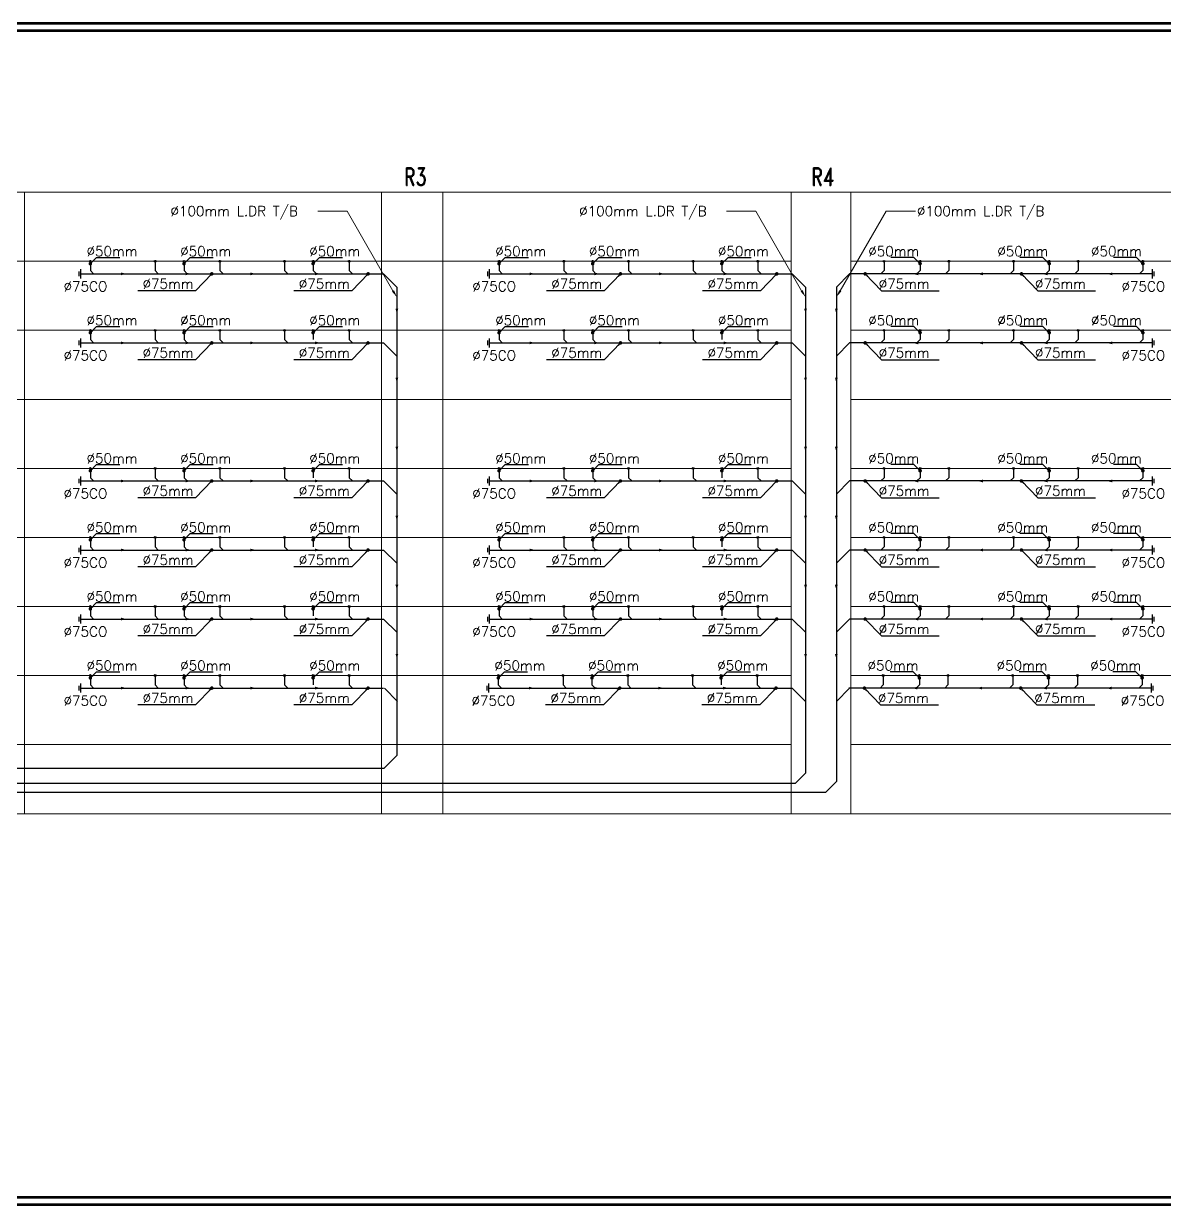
# Model space of a CAD drawing. Extents: x 787 to 1019, y 199 to 803.
# Drawn here: x 860.8 to 925.3, y 273.6 to 340.3 of the extents above; entities that cross this region are included whole.
import ezdxf

# ---------------------------------------------------------------- set-up
doc = ezdxf.new("R2010")
doc.units = 0
doc.header["$MEASUREMENT"] = 0
doc.linetypes.add('DASHED2', pattern=[0.375, 0.25, -0.125])
doc.layers.get('0').update_dxf_attribs({"color": 252, "linetype": 'CONTINUOUS', "lineweight": 30})
for name, color, linetype, lineweight in [('FIX', 47, 'CONTINUOUS', 0), ('P-LINE', 5, 'CONTINUOUS', 20), ('P-TEXT', 1, 'CONTINUOUS', 25), ('UG-BORDER', 20, 'CONTINUOUS', 80)]:
    doc.layers.add(name, color=color, linetype=linetype, lineweight=lineweight)
for name, color, linetype in [('LAB-DR', 2, 'CONTINUOUS'), ('P-WASTE', 180, 'DASHED2'), ('PLUM', 2, 'CONTINUOUS')]:
    doc.layers.add(name, color=color, linetype=linetype)
doc.styles.add('ROM', font='romans.shx', dxfattribs={"height": 3})
doc.styles.add('ROMANC', font='romand.shx')
doc.dimstyles.get("Standard").update_dxf_attribs({"dimtxt": 0.12, "dimasz": 0.05, "dimexe": 0.18, "dimexo": 0.0625, "dimgap": 0.09, "dimtad": 0, "dimtih": 1, "dimtoh": 1, "dimzin": 0, "dimdsep": 46, "dimtxsty": 'Standard', "dimblk": 'DOT', "dimcen": 0.09, "dimadec": 0, "dimazin": 0, "dimtfac": 1, "dimtofl": 0, "dimtmove": 0, "dimatfit": 3, "dimldrblk": 'DOT', "dimfxl": 1, "dimtolj": 1, "dimtzin": 0, "dimarcsym": 0})

# ---------------------------------------------------------------- blocks, each defined once
blk = doc.blocks.new('_Dot')
at = {"color": 0, "linetype": 'ByBlock', "lineweight": -2}
blk.add_line((-0.5, 0), (-1, 0), dxfattribs=at)
at = {"color": 0, "linetype": 'ByBlock', "const_width": 0.5}
blk.add_lwpolyline([(-0.25, 0, 1), (0.25, 0, 1)], format="xyb", close=True, dxfattribs=at)
blk = doc.blocks.new('A$C558C4227')
at = {"layer": 'PLUM'}
for p, q in [((0.092, 0), (-0.092, 0)), ((0.046, -0.033), (-0.046, -0.033))]:
    blk.add_line(p, q, dxfattribs=at)

msp = doc.modelspace()

# ---------------------------------------------------------------- linework, layer by layer
at = {"layer": 'FIX', "linetype": 'Continuous'}
for p, q in [((989.369, 330.824), (787.378, 330.824)), ((860.878, 330.824), (860.878, 295.714)), ((881.053, 330.824), (881.053, 295.714)), ((884.521, 330.824), (884.521, 295.714)), ((904.184, 330.824), (904.184, 295.714)), ((907.568, 330.824), (907.568, 295.714)), ((881.053, 326.924), (851.136, 326.924)), ((904.184, 326.924), (863.241, 326.924)), ((969.367, 326.924), (907.568, 326.924)), ((881.053, 323.024), (851.136, 323.024)), ((904.184, 323.024), (863.241, 323.024)), ((969.367, 323.024), (907.568, 323.024)), ((881.053, 319.124), (851.136, 319.124)), ((904.184, 319.124), (863.241, 319.124)), ((969.367, 319.124), (907.568, 319.124)), ((881.053, 315.224), (851.136, 315.224)), ((904.184, 315.224), (863.241, 315.224)), ((969.367, 315.224), (907.568, 315.224)), ((881.053, 311.324), (851.136, 311.324)), ((904.184, 311.324), (863.241, 311.324)), ((969.367, 311.324), (907.568, 311.324)), ((881.053, 307.424), (851.136, 307.424)), ((904.184, 307.424), (863.241, 307.424)), ((969.367, 307.424), (907.568, 307.424)), ((881.053, 303.524), (851.136, 303.524)), ((904.184, 303.524), (863.241, 303.524)), ((969.367, 303.524), (907.568, 303.524)), ((881.053, 299.624), (851.136, 299.624)), ((904.184, 299.624), (863.241, 299.624)), ((969.367, 299.624), (907.568, 299.624)), ((969.367, 295.714), (810.593, 295.714))]:
    msp.add_line(p, q, dxfattribs=at)
at = {"layer": 'LAB-DR', "linetype": 'Continuous'}
for p, q in [((864.601, 326.874), (864.601, 326.396)), ((868.257, 326.924), (868.257, 326.396)), ((869.892, 326.874), (869.892, 326.396)), ((871.913, 326.924), (871.913, 326.396)), ((875.569, 326.924), (875.569, 326.396)), ((877.185, 326.874), (877.185, 326.396)), ((879.225, 326.924), (879.225, 326.396)), ((887.69, 326.874), (887.69, 326.396)), ((891.346, 326.924), (891.346, 326.396)), ((892.981, 326.874), (892.981, 326.396)), ((895.002, 326.924), (895.002, 326.396)), ((898.658, 326.924), (898.658, 326.396)), ((900.274, 326.874), (900.274, 326.396)), ((902.314, 326.924), (902.314, 326.396)), ((909.438, 326.924), (909.438, 326.396)), ((911.478, 326.874), (911.478, 326.396)), ((913.094, 326.924), (913.094, 326.396)), ((916.75, 326.924), (916.75, 326.396)), ((918.771, 326.874), (918.771, 326.396)), ((920.406, 326.924), (920.406, 326.396)), ((924.062, 326.874), (924.062, 326.396)), ((864.062, 326.213), (881.169, 326.213)), ((864.601, 326.396), (864.784, 326.213)), ((868.257, 326.396), (868.44, 326.213)), ((869.892, 326.396), (870.075, 326.213)), ((871.913, 326.396), (872.096, 326.213)), ((875.569, 326.396), (875.752, 326.213)), ((877.185, 326.396), (877.368, 326.213)), ((879.225, 326.396), (879.409, 326.213)), ((881.169, 326.213), (881.918, 325.465)), ((887.151, 326.213), (904.258, 326.213)), ((887.69, 326.396), (887.873, 326.213)), ((891.346, 326.396), (891.529, 326.213)), ((892.981, 326.396), (893.164, 326.213)), ((895.002, 326.396), (895.185, 326.213)), ((898.658, 326.396), (898.841, 326.213)), ((900.274, 326.396), (900.457, 326.213)), ((902.314, 326.396), (902.498, 326.213)), ((904.258, 326.213), (905.007, 325.465)), ((907.494, 326.213), (906.745, 325.465)), ((924.601, 326.213), (907.494, 326.213)), ((909.438, 326.396), (909.254, 326.213)), ((911.478, 326.396), (911.295, 326.213)), ((913.094, 326.396), (912.911, 326.213)), ((916.75, 326.396), (916.567, 326.213)), ((918.771, 326.396), (918.588, 326.213)), ((920.406, 326.396), (920.223, 326.213)), ((924.062, 326.396), (923.879, 326.213)), ((881.918, 325.465), (881.918, 299.011)), ((905.007, 325.465), (905.007, 298.009)), ((906.745, 325.465), (906.745, 297.533)), ((864.601, 323.024), (864.601, 322.496)), ((868.257, 323.024), (868.257, 322.496)), ((869.892, 322.974), (869.892, 322.496)), ((871.913, 323.024), (871.913, 322.496)), ((875.569, 323.024), (875.569, 322.496)), ((877.185, 322.974), (877.185, 322.496)), ((879.225, 323.024), (879.225, 322.496)), ((887.69, 323.024), (887.69, 322.496)), ((891.346, 323.024), (891.346, 322.496)), ((892.981, 322.974), (892.981, 322.496)), ((895.002, 323.024), (895.002, 322.496)), ((898.658, 323.024), (898.658, 322.496)), ((900.274, 322.974), (900.274, 322.496)), ((902.314, 323.024), (902.314, 322.496)), ((909.438, 323.024), (909.438, 322.496)), ((911.478, 322.974), (911.478, 322.496)), ((913.094, 323.024), (913.094, 322.496)), ((916.75, 323.024), (916.75, 322.496)), ((918.771, 322.974), (918.771, 322.496)), ((920.406, 323.024), (920.406, 322.496)), ((924.062, 323.024), (924.062, 322.496)), ((864.062, 322.313), (881.169, 322.313)), ((864.601, 322.496), (864.784, 322.313)), ((868.257, 322.496), (868.44, 322.313)), ((869.892, 322.496), (870.075, 322.313)), ((871.913, 322.496), (872.096, 322.313)), ((875.569, 322.496), (875.752, 322.313)), ((879.225, 322.496), (879.409, 322.313)), ((881.169, 322.313), (881.918, 321.565)), ((887.151, 322.313), (904.258, 322.313)), ((887.69, 322.496), (887.873, 322.313)), ((891.346, 322.496), (891.529, 322.313)), ((892.981, 322.496), (893.164, 322.313)), ((895.002, 322.496), (895.185, 322.313)), ((898.658, 322.496), (898.841, 322.313)), ((902.314, 322.496), (902.498, 322.313)), ((904.258, 322.313), (905.007, 321.565)), ((907.494, 322.313), (906.745, 321.565)), ((924.601, 322.313), (907.494, 322.313)), ((909.438, 322.496), (909.254, 322.313)), ((911.478, 322.496), (911.295, 322.313)), ((913.094, 322.496), (912.911, 322.313)), ((916.75, 322.496), (916.567, 322.313)), ((918.771, 322.496), (918.588, 322.313)), ((920.406, 322.496), (920.223, 322.313)), ((924.062, 322.496), (923.879, 322.313)), ((864.601, 315.224), (864.601, 314.696)), ((868.257, 315.224), (868.257, 314.696)), ((869.892, 315.174), (869.892, 314.696)), ((871.913, 315.224), (871.913, 314.696)), ((875.569, 315.224), (875.569, 314.696)), ((877.185, 315.174), (877.185, 314.696)), ((879.225, 315.224), (879.225, 314.696)), ((887.69, 315.224), (887.69, 314.696)), ((891.346, 315.224), (891.346, 314.696)), ((892.981, 315.174), (892.981, 314.696)), ((895.002, 315.224), (895.002, 314.696)), ((898.658, 315.224), (898.658, 314.696)), ((900.274, 315.174), (900.274, 314.696)), ((902.314, 315.224), (902.314, 314.696)), ((909.438, 315.224), (909.438, 314.696)), ((911.478, 315.174), (911.478, 314.696)), ((913.094, 315.224), (913.094, 314.696)), ((916.75, 315.224), (916.75, 314.696)), ((918.771, 315.174), (918.771, 314.696)), ((920.406, 315.224), (920.406, 314.696)), ((924.062, 315.224), (924.062, 314.696)), ((864.062, 314.513), (881.169, 314.513)), ((864.601, 314.696), (864.784, 314.513)), ((868.257, 314.696), (868.44, 314.513)), ((869.892, 314.696), (870.075, 314.513)), ((871.913, 314.696), (872.096, 314.513)), ((875.569, 314.696), (875.752, 314.513)), ((879.225, 314.696), (879.409, 314.513)), ((881.169, 314.513), (881.918, 313.765)), ((887.151, 314.513), (904.258, 314.513)), ((887.69, 314.696), (887.873, 314.513)), ((891.346, 314.696), (891.529, 314.513)), ((892.981, 314.696), (893.164, 314.513)), ((895.002, 314.696), (895.185, 314.513)), ((898.658, 314.696), (898.841, 314.513)), ((902.314, 314.696), (902.498, 314.513)), ((904.258, 314.513), (905.007, 313.765)), ((907.494, 314.513), (906.745, 313.765)), ((924.601, 314.513), (907.494, 314.513)), ((909.438, 314.696), (909.254, 314.513)), ((911.478, 314.696), (911.295, 314.513)), ((913.094, 314.696), (912.911, 314.513)), ((916.75, 314.696), (916.567, 314.513)), ((918.771, 314.696), (918.588, 314.513)), ((920.406, 314.696), (920.223, 314.513)), ((924.062, 314.696), (923.879, 314.513)), ((864.601, 311.324), (864.601, 310.796)), ((868.257, 311.324), (868.257, 310.796)), ((869.892, 311.274), (869.892, 310.796)), ((871.913, 311.324), (871.913, 310.796)), ((875.569, 311.324), (875.569, 310.796)), ((877.185, 311.274), (877.185, 310.796)), ((879.225, 311.324), (879.225, 310.796)), ((887.69, 311.324), (887.69, 310.796)), ((891.346, 311.324), (891.346, 310.796)), ((892.981, 311.274), (892.981, 310.796)), ((895.002, 311.324), (895.002, 310.796)), ((898.658, 311.324), (898.658, 310.796)), ((900.274, 311.274), (900.274, 310.796)), ((902.314, 311.324), (902.314, 310.796)), ((909.438, 311.324), (909.438, 310.796)), ((911.478, 311.274), (911.478, 310.796)), ((913.094, 311.324), (913.094, 310.796)), ((916.75, 311.324), (916.75, 310.796)), ((918.771, 311.274), (918.771, 310.796)), ((920.406, 311.324), (920.406, 310.796)), ((924.062, 311.324), (924.062, 310.796)), ((864.062, 310.613), (881.169, 310.613)), ((864.601, 310.796), (864.784, 310.613)), ((868.257, 310.796), (868.44, 310.613)), ((869.892, 310.796), (870.075, 310.613)), ((871.913, 310.796), (872.096, 310.613)), ((875.569, 310.796), (875.752, 310.613)), ((879.225, 310.796), (879.409, 310.613)), ((881.169, 310.613), (881.918, 309.865)), ((887.151, 310.613), (904.258, 310.613)), ((887.69, 310.796), (887.873, 310.613)), ((891.346, 310.796), (891.529, 310.613)), ((892.981, 310.796), (893.164, 310.613)), ((895.002, 310.796), (895.185, 310.613)), ((898.658, 310.796), (898.841, 310.613)), ((902.314, 310.796), (902.498, 310.613)), ((904.258, 310.613), (905.007, 309.865)), ((907.494, 310.613), (906.745, 309.865)), ((924.601, 310.613), (907.494, 310.613)), ((909.438, 310.796), (909.254, 310.613)), ((911.478, 310.796), (911.295, 310.613)), ((913.094, 310.796), (912.911, 310.613)), ((916.75, 310.796), (916.567, 310.613)), ((918.771, 310.796), (918.588, 310.613)), ((920.406, 310.796), (920.223, 310.613)), ((924.062, 310.796), (923.879, 310.613)), ((864.601, 307.424), (864.601, 306.896)), ((864.601, 306.896), (864.784, 306.713)), ((868.257, 307.424), (868.257, 306.896)), ((868.257, 306.896), (868.44, 306.713)), ((869.892, 307.374), (869.892, 306.896)), ((869.892, 306.896), (870.075, 306.713)), ((871.913, 307.424), (871.913, 306.896)), ((871.913, 306.896), (872.096, 306.713)), ((875.569, 307.424), (875.569, 306.896)), ((875.569, 306.896), (875.752, 306.713)), ((877.185, 307.374), (877.185, 306.896)), ((879.225, 307.424), (879.225, 306.896)), ((879.225, 306.896), (879.409, 306.713)), ((887.69, 307.424), (887.69, 306.896)), ((887.69, 306.896), (887.873, 306.713)), ((891.346, 307.424), (891.346, 306.896)), ((891.346, 306.896), (891.529, 306.713)), ((892.981, 307.374), (892.981, 306.896)), ((892.981, 306.896), (893.164, 306.713)), ((895.002, 307.424), (895.002, 306.896)), ((895.002, 306.896), (895.185, 306.713)), ((898.658, 307.424), (898.658, 306.896)), ((898.658, 306.896), (898.841, 306.713)), ((900.274, 307.374), (900.274, 306.896)), ((902.314, 307.424), (902.314, 306.896)), ((902.314, 306.896), (902.498, 306.713)), ((909.438, 306.896), (909.254, 306.713)), ((909.438, 307.424), (909.438, 306.896)), ((911.478, 306.896), (911.295, 306.713)), ((911.478, 307.374), (911.478, 306.896)), ((913.094, 306.896), (912.911, 306.713)), ((913.094, 307.424), (913.094, 306.896)), ((916.75, 306.896), (916.567, 306.713)), ((916.75, 307.424), (916.75, 306.896)), ((918.771, 306.896), (918.588, 306.713)), ((918.771, 307.374), (918.771, 306.896)), ((920.406, 306.896), (920.223, 306.713)), ((920.406, 307.424), (920.406, 306.896)), ((924.062, 306.896), (923.879, 306.713)), ((924.062, 307.424), (924.062, 306.896)), ((864.062, 306.713), (881.169, 306.713)), ((881.169, 306.713), (881.918, 305.965)), ((887.151, 306.713), (904.258, 306.713)), ((904.258, 306.713), (905.007, 305.965)), ((907.494, 306.713), (906.745, 305.965)), ((924.601, 306.713), (907.494, 306.713)), ((864.601, 303.524), (864.601, 302.996)), ((868.257, 303.524), (868.257, 302.996)), ((871.913, 303.524), (871.913, 302.996)), ((875.569, 303.524), (875.569, 302.996)), ((879.225, 303.524), (879.225, 302.996)), ((887.648, 303.524), (887.648, 302.996)), ((891.304, 303.524), (891.304, 302.996)), ((894.96, 303.524), (894.96, 302.996)), ((898.616, 303.524), (898.616, 302.996)), ((902.273, 303.524), (902.273, 302.996)), ((909.396, 303.524), (909.396, 302.996)), ((913.052, 303.524), (913.052, 302.996)), ((916.708, 303.524), (916.708, 302.996)), ((920.364, 303.524), (920.364, 302.996)), ((924.02, 303.524), (924.02, 302.996)), ((864.601, 302.996), (864.784, 302.813)), ((868.257, 302.996), (868.44, 302.813)), ((869.892, 303.474), (869.892, 302.996)), ((869.892, 302.996), (870.075, 302.813)), ((871.913, 302.996), (872.096, 302.813)), ((875.569, 302.996), (875.752, 302.813)), ((877.185, 303.474), (877.185, 302.996)), ((879.225, 302.996), (879.409, 302.813)), ((887.648, 302.996), (887.831, 302.813)), ((891.304, 302.996), (891.487, 302.813)), ((892.939, 303.474), (892.939, 302.996)), ((892.939, 302.996), (893.122, 302.813)), ((894.96, 302.996), (895.143, 302.813)), ((898.616, 302.996), (898.8, 302.813)), ((900.232, 303.474), (900.232, 302.996)), ((902.273, 302.996), (902.456, 302.813)), ((909.396, 302.996), (909.213, 302.813)), ((911.436, 302.996), (911.253, 302.813)), ((911.436, 303.474), (911.436, 302.996)), ((913.052, 302.996), (912.869, 302.813)), ((916.708, 302.996), (916.525, 302.813)), ((918.73, 302.996), (918.546, 302.813)), ((918.73, 303.474), (918.73, 302.996)), ((920.364, 302.996), (920.181, 302.813)), ((924.02, 302.996), (923.837, 302.813)), ((864.062, 302.813), (881.169, 302.813)), ((881.211, 302.813), (881.959, 302.065)), ((887.109, 302.813), (904.258, 302.813)), ((904.258, 302.813), (905.007, 302.065)), ((907.494, 302.813), (906.745, 302.065)), ((924.559, 302.813), (907.452, 302.813)), ((881.181, 298.274), (881.918, 299.011)), ((881.181, 298.274), (832.738, 298.274)), ((905.007, 298.009), (904.417, 297.42)), ((906.745, 297.533), (906.131, 296.919)), ((904.417, 297.42), (833.592, 297.42)), ((906.131, 296.919), (834.093, 296.919))]:
    msp.add_line(p, q, dxfattribs=at)
for centre in [(864.601, 326.924), (868.257, 326.924), (869.892, 326.924), (871.913, 326.924), (875.569, 326.924), (877.185, 326.924), (879.225, 326.924), (887.69, 326.924), (891.346, 326.924), (892.981, 326.924), (895.002, 326.924), (898.658, 326.924), (900.274, 326.924), (902.314, 326.924), (909.438, 326.924), (911.478, 326.924), (913.094, 326.924), (916.75, 326.924), (918.771, 326.924), (920.406, 326.924), (924.062, 326.924), (864.601, 323.024), (868.257, 323.024), (869.892, 323.024), (871.913, 323.024), (875.569, 323.024), (877.185, 323.024), (879.225, 323.024), (887.69, 323.024), (891.346, 323.024), (892.981, 323.024), (895.002, 323.024), (898.658, 323.024), (900.274, 323.024), (902.314, 323.024), (909.438, 323.024), (911.478, 323.024), (913.094, 323.024), (916.75, 323.024), (918.771, 323.024), (920.406, 323.024), (924.062, 323.024), (864.601, 315.224), (868.257, 315.224), (869.892, 315.224), (871.913, 315.224), (875.569, 315.224), (877.185, 315.224), (879.225, 315.224), (887.69, 315.224), (891.346, 315.224), (892.981, 315.224), (895.002, 315.224), (898.658, 315.224), (900.274, 315.224), (902.314, 315.224), (909.438, 315.224), (911.478, 315.224), (913.094, 315.224), (916.75, 315.224), (918.771, 315.224), (920.406, 315.224), (924.062, 315.224), (864.601, 311.324), (868.257, 311.324), (869.892, 311.324), (871.913, 311.324), (875.569, 311.324), (877.185, 311.324), (879.225, 311.324), (887.69, 311.324), (891.346, 311.324), (892.981, 311.324), (895.002, 311.324), (898.658, 311.324), (900.274, 311.324), (902.314, 311.324), (909.438, 311.324), (911.478, 311.324), (913.094, 311.324), (916.75, 311.324), (918.771, 311.324), (920.406, 311.324), (924.062, 311.324), (864.601, 307.424), (868.257, 307.424), (869.892, 307.424), (871.913, 307.424), (875.569, 307.424), (877.185, 307.424), (879.225, 307.424), (887.69, 307.424), (891.346, 307.424), (892.981, 307.424), (895.002, 307.424), (898.658, 307.424), (900.274, 307.424), (902.314, 307.424), (909.438, 307.424), (911.478, 307.424), (913.094, 307.424), (916.75, 307.424), (918.771, 307.424), (920.406, 307.424), (924.062, 307.424), (864.601, 303.524), (868.257, 303.524), (869.892, 303.524), (871.913, 303.524), (875.569, 303.524), (877.185, 303.524), (879.225, 303.524), (887.648, 303.524), (891.304, 303.524), (892.939, 303.524), (894.96, 303.524), (898.616, 303.524), (900.232, 303.524), (902.273, 303.524), (909.396, 303.524), (911.436, 303.524), (913.052, 303.524), (916.708, 303.524), (918.73, 303.524), (920.364, 303.524), (924.02, 303.524)]:
    msp.add_circle(centre, 0.05, dxfattribs=at)
at = {"layer": 'P-LINE', "color": 34}
for p, q in [((877.445, 329.753), (879.1, 329.753)), ((881.696, 325.256), (879.1, 329.753)), ((900.534, 329.753), (902.189, 329.753)), ((904.785, 325.256), (902.189, 329.753)), ((906.967, 325.256), (909.563, 329.753)), ((911.218, 329.753), (909.563, 329.753))]:
    msp.add_line(p, q, dxfattribs=at)
at = {"layer": 'P-LINE', "color": 1}
for points in [[(866.326, 326.292), (866.326, 326.135), (866.62, 326.213)], [(869.983, 326.292), (869.983, 326.135), (870.277, 326.213)], [(873.639, 326.292), (873.639, 326.135), (873.933, 326.213)], [(877.295, 326.292), (877.295, 326.135), (877.589, 326.213)], [(889.415, 326.292), (889.415, 326.135), (889.709, 326.213)], [(893.072, 326.292), (893.072, 326.135), (893.366, 326.213)], [(896.728, 326.292), (896.728, 326.135), (897.022, 326.213)], [(900.384, 326.292), (900.384, 326.135), (900.678, 326.213)], [(911.368, 326.292), (911.368, 326.135), (911.074, 326.213)], [(915.024, 326.292), (915.024, 326.135), (914.73, 326.213)], [(918.68, 326.292), (918.68, 326.135), (918.386, 326.213)], [(922.337, 326.292), (922.337, 326.135), (922.043, 326.213)], [(881.996, 324.248), (881.839, 324.248), (881.918, 323.954)], [(905.085, 324.248), (904.928, 324.248), (905.007, 323.954)], [(906.667, 324.248), (906.824, 324.248), (906.745, 323.954)], [(866.326, 322.392), (866.326, 322.235), (866.62, 322.313)], [(869.983, 322.392), (869.983, 322.235), (870.277, 322.313)], [(873.639, 322.392), (873.639, 322.235), (873.933, 322.313)], [(877.295, 322.392), (877.295, 322.235), (877.589, 322.313)], [(889.415, 322.392), (889.415, 322.235), (889.709, 322.313)], [(893.072, 322.392), (893.072, 322.235), (893.366, 322.313)], [(896.728, 322.392), (896.728, 322.235), (897.022, 322.313)], [(900.384, 322.392), (900.384, 322.235), (900.678, 322.313)], [(911.368, 322.392), (911.368, 322.235), (911.074, 322.313)], [(915.024, 322.392), (915.024, 322.235), (914.73, 322.313)], [(918.68, 322.392), (918.68, 322.235), (918.386, 322.313)], [(922.337, 322.392), (922.337, 322.235), (922.043, 322.313)], [(881.996, 320.348), (881.839, 320.348), (881.918, 320.054)], [(905.085, 320.348), (904.928, 320.348), (905.007, 320.054)], [(906.667, 320.348), (906.824, 320.348), (906.745, 320.054)], [(881.996, 316.448), (881.839, 316.448), (881.918, 316.154)], [(905.085, 316.448), (904.928, 316.448), (905.007, 316.154)], [(906.667, 316.448), (906.824, 316.448), (906.745, 316.154)], [(866.326, 314.592), (866.326, 314.435), (866.62, 314.513)], [(869.983, 314.592), (869.983, 314.435), (870.277, 314.513)], [(873.639, 314.592), (873.639, 314.435), (873.933, 314.513)], [(877.295, 314.592), (877.295, 314.435), (877.589, 314.513)], [(889.415, 314.592), (889.415, 314.435), (889.709, 314.513)], [(893.072, 314.592), (893.072, 314.435), (893.366, 314.513)], [(896.728, 314.592), (896.728, 314.435), (897.022, 314.513)], [(900.384, 314.592), (900.384, 314.435), (900.678, 314.513)], [(911.368, 314.592), (911.368, 314.435), (911.074, 314.513)], [(915.024, 314.592), (915.024, 314.435), (914.73, 314.513)], [(918.68, 314.592), (918.68, 314.435), (918.386, 314.513)], [(922.337, 314.592), (922.337, 314.435), (922.043, 314.513)], [(881.996, 312.548), (881.839, 312.548), (881.918, 312.254)], [(905.085, 312.548), (904.928, 312.548), (905.007, 312.254)], [(906.667, 312.548), (906.824, 312.548), (906.745, 312.254)], [(866.326, 310.692), (866.326, 310.535), (866.62, 310.613)], [(869.983, 310.692), (869.983, 310.535), (870.277, 310.613)], [(873.639, 310.692), (873.639, 310.535), (873.933, 310.613)], [(877.295, 310.692), (877.295, 310.535), (877.589, 310.613)], [(889.415, 310.692), (889.415, 310.535), (889.709, 310.613)], [(893.072, 310.692), (893.072, 310.535), (893.366, 310.613)], [(896.728, 310.692), (896.728, 310.535), (897.022, 310.613)], [(900.384, 310.692), (900.384, 310.535), (900.678, 310.613)], [(911.368, 310.692), (911.368, 310.535), (911.074, 310.613)], [(915.024, 310.692), (915.024, 310.535), (914.73, 310.613)], [(918.68, 310.692), (918.68, 310.535), (918.386, 310.613)], [(922.337, 310.692), (922.337, 310.535), (922.043, 310.613)], [(881.996, 308.648), (881.839, 308.648), (881.918, 308.354)], [(905.085, 308.648), (904.928, 308.648), (905.007, 308.354)], [(906.667, 308.648), (906.824, 308.648), (906.745, 308.354)], [(866.326, 306.792), (866.326, 306.635), (866.62, 306.713)], [(869.983, 306.792), (869.983, 306.635), (870.277, 306.713)], [(873.639, 306.792), (873.639, 306.635), (873.933, 306.713)], [(877.295, 306.792), (877.295, 306.635), (877.589, 306.713)], [(889.415, 306.792), (889.415, 306.635), (889.709, 306.713)], [(893.072, 306.792), (893.072, 306.635), (893.366, 306.713)], [(896.728, 306.792), (896.728, 306.635), (897.022, 306.713)], [(900.384, 306.792), (900.384, 306.635), (900.678, 306.713)], [(911.368, 306.792), (911.368, 306.635), (911.074, 306.713)], [(915.024, 306.792), (915.024, 306.635), (914.73, 306.713)], [(918.68, 306.792), (918.68, 306.635), (918.386, 306.713)], [(922.337, 306.792), (922.337, 306.635), (922.043, 306.713)], [(881.996, 304.748), (881.839, 304.748), (881.918, 304.454)], [(905.085, 304.748), (904.928, 304.748), (905.007, 304.454)], [(906.667, 304.748), (906.824, 304.748), (906.745, 304.454)], [(866.326, 302.892), (866.326, 302.735), (866.62, 302.813)], [(869.983, 302.892), (869.983, 302.735), (870.277, 302.813)], [(873.639, 302.892), (873.639, 302.735), (873.933, 302.813)], [(877.295, 302.892), (877.295, 302.735), (877.589, 302.813)], [(889.374, 302.892), (889.374, 302.735), (889.668, 302.813)], [(893.03, 302.892), (893.03, 302.735), (893.324, 302.813)], [(896.686, 302.892), (896.686, 302.735), (896.98, 302.813)], [(900.342, 302.892), (900.342, 302.735), (900.636, 302.813)], [(911.326, 302.892), (911.326, 302.735), (911.032, 302.813)], [(914.982, 302.892), (914.982, 302.735), (914.688, 302.813)], [(918.639, 302.892), (918.639, 302.735), (918.345, 302.813)], [(922.295, 302.892), (922.295, 302.735), (922.001, 302.813)]]:
    msp.add_solid(points, dxfattribs=at)
at = {"layer": 'P-LINE', "color": 34}
for points in [[(881.637, 325.219), (881.756, 325.293), (881.918, 324.899)], [(904.726, 325.219), (904.845, 325.293), (905.007, 324.899)], [(907.026, 325.219), (906.907, 325.293), (906.745, 324.899)]]:
    msp.add_solid(points, dxfattribs=at)
at = {"layer": 'UG-BORDER'}
for p, q in [((1013.933, 340.349), (786.974, 340.349)), ((1013.528, 339.944), (787.378, 339.944)), ((786.974, 273.649), (1013.933, 273.649)), ((787.378, 274.053), (1013.528, 274.053))]:
    msp.add_line(p, q, dxfattribs=at)

# ---------------------------------------------------------------- block references
at = {"layer": 'P-WASTE', "extrusion": (0, 0, -1), "yscale": 2.800000000576119}
for p, xscale, zscale, rotation in [((-864.062, 326.213), -2.800000000576119, -2.800000000576119, 90), ((-887.151, 326.213), -2.800000000576119, -2.800000000576119, 90), ((-924.601, 326.213), 2.800000000576119, -2.799999999999998, 270), ((-864.062, 322.313), -2.800000000576119, -2.800000000576119, 90), ((-887.151, 322.313), -2.800000000576119, -2.800000000576119, 90), ((-924.601, 322.313), 2.800000000576119, -2.799999999999998, 270), ((-864.062, 314.513), -2.800000000576119, -2.800000000576119, 90), ((-887.151, 314.513), -2.800000000576119, -2.800000000576119, 90), ((-924.601, 314.513), 2.800000000576119, -2.799999999999998, 270), ((-864.062, 310.613), -2.800000000576119, -2.800000000576119, 90), ((-887.151, 310.613), -2.800000000576119, -2.800000000576119, 90), ((-924.601, 310.613), 2.800000000576119, -2.799999999999998, 270), ((-864.062, 306.713), -2.800000000576119, -2.800000000576119, 90), ((-887.151, 306.713), -2.800000000576119, -2.800000000576119, 90), ((-924.601, 306.713), 2.800000000576119, -2.799999999999998, 270), ((-864.062, 302.813), -2.800000000576119, -2.800000000576119, 90), ((-887.109, 302.813), -2.800000000576119, -2.800000000576119, 90), ((-924.559, 302.813), 2.800000000576119, -2.799999999999998, 270)]:
    msp.add_blockref('A$C558C4227', p, dxfattribs=dict(at, xscale=xscale, zscale=zscale, rotation=rotation))

# ---------------------------------------------------------------- texts
at = {"layer": 'P-TEXT', "color": 41, "style": 'ROMANC', "width": 0.75}
for s, p in [('R3', (882.327, 331.202)), ('R4', (905.333, 331.202))]:
    msp.add_text(s, height=1, dxfattribs=at).set_placement(p)
at = {"layer": 'P-TEXT', "color": 41, "style": 'ROM'}
for s, p in [('%%C100mm L.DR T/B', (869.127, 329.478)), ('%%C100mm L.DR T/B', (892.216, 329.478)), ('%%C100mm L.DR T/B', (911.296, 329.478)), ('%%C50mm', (864.384, 327.209)), ('%%C50mm', (869.675, 327.209)), ('%%C50mm', (876.968, 327.209)), ('%%C50mm', (887.473, 327.209)), ('%%C50mm', (892.764, 327.209)), ('%%C50mm', (900.057, 327.209)), ('%%C75CO', (863.087, 325.225, 0)), ('%%C75mm', (867.549, 325.372)), ('%%C75mm', (876.378, 325.372)), ('%%C75CO', (886.176, 325.225, 0)), ('%%C75mm', (890.638, 325.372)), ('%%C75mm', (899.467, 325.372)), ('%%C75mm', (909.138, 325.372)), ('%%C75mm', (917.968, 325.372)), ('%%C75CO', (922.856, 325.225, 0)), ('%%C50mm', (864.384, 323.309)), ('%%C50mm', (869.675, 323.309)), ('%%C50mm', (876.968, 323.309)), ('%%C50mm', (887.473, 323.309)), ('%%C50mm', (892.764, 323.309)), ('%%C50mm', (900.057, 323.309)), ('%%C75CO', (863.087, 321.325, 0)), ('%%C75mm', (867.549, 321.472)), ('%%C75mm', (876.378, 321.472)), ('%%C75CO', (886.176, 321.325, 0)), ('%%C75mm', (890.638, 321.472)), ('%%C75mm', (899.467, 321.472)), ('%%C75mm', (909.138, 321.472)), ('%%C75mm', (917.968, 321.472)), ('%%C75CO', (922.856, 321.325, 0)), ('%%C50mm', (864.384, 315.509)), ('%%C50mm', (869.675, 315.509)), ('%%C50mm', (876.968, 315.509)), ('%%C50mm', (887.473, 315.509)), ('%%C50mm', (892.764, 315.509)), ('%%C50mm', (900.057, 315.509)), ('%%C75mm', (867.549, 313.672)), ('%%C75mm', (876.378, 313.672)), ('%%C75mm', (890.638, 313.672)), ('%%C75mm', (899.467, 313.672)), ('%%C75mm', (909.138, 313.672)), ('%%C75mm', (917.968, 313.672)), ('%%C75CO', (863.087, 313.525, 0)), ('%%C75CO', (886.176, 313.525, 0)), ('%%C75CO', (922.856, 313.525, 0)), ('%%C50mm', (864.384, 311.609)), ('%%C50mm', (869.675, 311.609)), ('%%C50mm', (876.968, 311.609)), ('%%C50mm', (887.473, 311.609)), ('%%C50mm', (892.764, 311.609)), ('%%C50mm', (900.057, 311.609)), ('%%C75CO', (863.087, 309.625, 0)), ('%%C75mm', (867.549, 309.772)), ('%%C75mm', (876.378, 309.772)), ('%%C75CO', (886.176, 309.625, 0)), ('%%C75mm', (890.638, 309.772)), ('%%C75mm', (899.467, 309.772)), ('%%C75mm', (909.138, 309.772)), ('%%C75mm', (917.968, 309.772)), ('%%C75CO', (922.856, 309.625, 0)), ('%%C50mm', (864.384, 307.709)), ('%%C50mm', (869.675, 307.709)), ('%%C50mm', (876.968, 307.709)), ('%%C50mm', (887.473, 307.709)), ('%%C50mm', (892.764, 307.709)), ('%%C50mm', (900.057, 307.709)), ('%%C75CO', (863.087, 305.725, 0)), ('%%C75mm', (867.549, 305.872)), ('%%C75mm', (876.378, 305.872)), ('%%C75CO', (886.176, 305.725, 0)), ('%%C75mm', (890.638, 305.872)), ('%%C75mm', (899.467, 305.872)), ('%%C75mm', (909.138, 305.872)), ('%%C75mm', (917.968, 305.872)), ('%%C75CO', (922.856, 305.725, 0)), ('%%C50mm', (864.384, 303.809)), ('%%C50mm', (869.675, 303.809)), ('%%C50mm', (876.968, 303.809)), ('%%C50mm', (887.431, 303.809)), ('%%C50mm', (892.722, 303.809)), ('%%C50mm', (900.015, 303.809)), ('%%C75CO', (863.087, 301.825, 0)), ('%%C75mm', (867.549, 301.972)), ('%%C75mm', (876.378, 301.972)), ('%%C75CO', (886.134, 301.825, 0)), ('%%C75mm', (890.596, 301.972)), ('%%C75mm', (899.425, 301.972)), ('%%C75mm', (909.096, 301.972)), ('%%C75mm', (917.926, 301.972)), ('%%C75CO', (922.814, 301.825, 0))]:
    msp.add_text(s, height=0.56, dxfattribs=at).set_placement(p)
for p in [(908.548, 327.209), (915.842, 327.209), (921.132, 327.209), (908.548, 323.309), (915.842, 323.309), (921.132, 323.309), (908.548, 315.509), (915.842, 315.509), (921.132, 315.509), (908.548, 311.609), (915.842, 311.609), (921.132, 311.609), (908.548, 307.709), (915.842, 307.709), (921.132, 307.709), (908.506, 303.809), (915.8, 303.809), (921.091, 303.809)]:
    msp.add_text('%%C50mm', height=0.56, rotation=360, dxfattribs=at).set_placement(p)

# ---------------------------------------------------------------- leaders
at = {"layer": 'P-TEXT', "color": 41}
for points in [[(864.601, 326.789), (864.953, 327.141), (866.257, 327.141)], [(869.892, 326.789), (870.243, 327.141), (871.548, 327.141)], [(877.185, 326.789), (877.537, 327.141), (878.841, 327.141)], [(887.69, 326.789), (888.042, 327.141), (889.346, 327.141)], [(892.981, 326.789), (893.332, 327.141), (894.637, 327.141)], [(900.274, 326.789), (900.626, 327.141), (901.93, 327.141)], [(911.478, 326.789), (911.126, 327.141), (909.822, 327.141)], [(918.771, 326.789), (918.42, 327.141), (917.115, 327.141)], [(924.062, 326.789), (923.71, 327.141), (922.406, 327.141)], [(871.461, 326.213), (870.543, 325.261), (867.275, 325.261)], [(880.29, 326.213), (879.373, 325.261), (876.104, 325.261)], [(894.55, 326.213), (893.632, 325.261), (890.364, 325.261)], [(903.379, 326.213), (902.462, 325.261), (899.193, 325.261)], [(908.373, 326.213), (909.29, 325.261), (912.559, 325.261)], [(917.202, 326.213), (918.12, 325.261), (921.388, 325.261)], [(864.601, 322.889), (864.953, 323.241), (866.257, 323.241)], [(869.892, 322.889), (870.243, 323.241), (871.548, 323.241)], [(877.185, 322.889), (877.537, 323.241), (878.841, 323.241)], [(887.69, 322.889), (888.042, 323.241), (889.346, 323.241)], [(892.981, 322.889), (893.332, 323.241), (894.637, 323.241)], [(900.274, 322.889), (900.626, 323.241), (901.93, 323.241)], [(911.478, 322.889), (911.126, 323.241), (909.822, 323.241)], [(918.771, 322.889), (918.42, 323.241), (917.115, 323.241)], [(924.062, 322.889), (923.71, 323.241), (922.406, 323.241)], [(871.461, 322.313), (870.543, 321.361), (867.275, 321.361)], [(880.29, 322.313), (879.373, 321.361), (876.104, 321.361)], [(894.55, 322.313), (893.632, 321.361), (890.364, 321.361)], [(903.379, 322.313), (902.462, 321.361), (899.193, 321.361)], [(908.373, 322.313), (909.29, 321.361), (912.559, 321.361)], [(917.202, 322.313), (918.12, 321.361), (921.388, 321.361)], [(864.601, 315.089), (864.953, 315.441), (866.257, 315.441)], [(869.892, 315.089), (870.243, 315.441), (871.548, 315.441)], [(877.185, 315.089), (877.537, 315.441), (878.841, 315.441)], [(887.69, 315.089), (888.042, 315.441), (889.346, 315.441)], [(892.981, 315.089), (893.332, 315.441), (894.637, 315.441)], [(900.274, 315.089), (900.626, 315.441), (901.93, 315.441)], [(911.478, 315.089), (911.126, 315.441), (909.822, 315.441)], [(918.771, 315.089), (918.42, 315.441), (917.115, 315.441)], [(924.062, 315.089), (923.71, 315.441), (922.406, 315.441)], [(871.461, 314.513), (870.543, 313.561), (867.275, 313.561)], [(880.29, 314.513), (879.373, 313.561), (876.104, 313.561)], [(894.55, 314.513), (893.632, 313.561), (890.364, 313.561)], [(903.379, 314.513), (902.462, 313.561), (899.193, 313.561)], [(908.373, 314.513), (909.29, 313.561), (912.559, 313.561)], [(917.202, 314.513), (918.12, 313.561), (921.388, 313.561)], [(864.601, 311.189), (864.953, 311.541), (866.257, 311.541)], [(869.892, 311.189), (870.243, 311.541), (871.548, 311.541)], [(877.185, 311.189), (877.537, 311.541), (878.841, 311.541)], [(887.69, 311.189), (888.042, 311.541), (889.346, 311.541)], [(892.981, 311.189), (893.332, 311.541), (894.637, 311.541)], [(900.274, 311.189), (900.626, 311.541), (901.93, 311.541)], [(911.478, 311.189), (911.126, 311.541), (909.822, 311.541)], [(918.771, 311.189), (918.42, 311.541), (917.115, 311.541)], [(924.062, 311.189), (923.71, 311.541), (922.406, 311.541)], [(871.461, 310.613), (870.543, 309.661), (867.275, 309.661)], [(880.29, 310.613), (879.373, 309.661), (876.104, 309.661)], [(894.55, 310.613), (893.632, 309.661), (890.364, 309.661)], [(903.379, 310.613), (902.462, 309.661), (899.193, 309.661)], [(908.373, 310.613), (909.29, 309.661), (912.559, 309.661)], [(917.202, 310.613), (918.12, 309.661), (921.388, 309.661)], [(864.601, 307.289), (864.953, 307.641), (866.257, 307.641)], [(869.892, 307.289), (870.243, 307.641), (871.548, 307.641)], [(877.185, 307.289), (877.537, 307.641), (878.841, 307.641)], [(887.69, 307.289), (888.042, 307.641), (889.346, 307.641)], [(892.981, 307.289), (893.332, 307.641), (894.637, 307.641)], [(900.274, 307.289), (900.626, 307.641), (901.93, 307.641)], [(911.478, 307.289), (911.126, 307.641), (909.822, 307.641)], [(918.771, 307.289), (918.42, 307.641), (917.115, 307.641)], [(924.062, 307.289), (923.71, 307.641), (922.406, 307.641)], [(871.461, 306.713), (870.543, 305.761), (867.275, 305.761)], [(880.29, 306.713), (879.373, 305.761), (876.104, 305.761)], [(894.55, 306.713), (893.632, 305.761), (890.364, 305.761)], [(903.379, 306.713), (902.462, 305.761), (899.193, 305.761)], [(908.373, 306.713), (909.29, 305.761), (912.559, 305.761)], [(917.202, 306.713), (918.12, 305.761), (921.388, 305.761)], [(864.601, 303.389), (864.953, 303.741), (866.257, 303.741)], [(869.892, 303.389), (870.243, 303.741), (871.548, 303.741)], [(877.185, 303.389), (877.537, 303.741), (878.841, 303.741)], [(887.648, 303.389), (888, 303.741), (889.304, 303.741)], [(892.939, 303.389), (893.29, 303.741), (894.595, 303.741)], [(900.232, 303.389), (900.584, 303.741), (901.888, 303.741)], [(911.436, 303.389), (911.084, 303.741), (909.78, 303.741)], [(918.73, 303.389), (918.378, 303.741), (917.073, 303.741)], [(924.02, 303.389), (923.669, 303.741), (922.364, 303.741)], [(871.461, 302.813), (870.543, 301.861), (867.275, 301.861)], [(880.29, 302.813), (879.373, 301.861), (876.104, 301.861)], [(894.508, 302.813), (893.591, 301.861), (890.322, 301.861)], [(903.338, 302.813), (902.42, 301.861), (899.151, 301.861)], [(908.331, 302.813), (909.248, 301.861), (912.517, 301.861)], [(917.16, 302.813), (918.078, 301.861), (921.346, 301.861)]]:
    msp.add_leader(points, dimstyle='Standard', override={"dimasz": 0.2, "dimgap": 0.09, "dimtad": 0}, dxfattribs=at)

doc.saveas('drawing.dxf')
